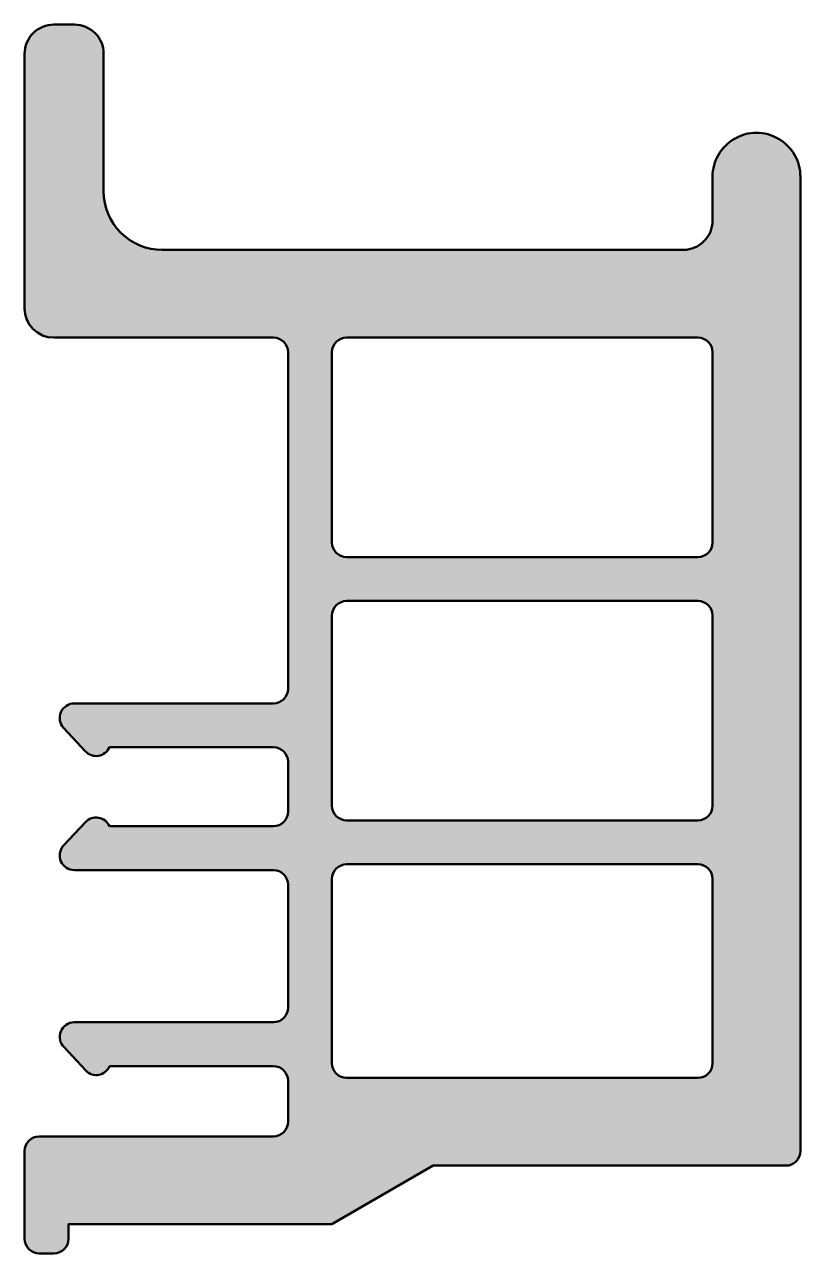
# Model space of a CAD drawing. Extents: x -5 to 21.5, y -61.7 to -19.7.
import ezdxf

# ---------------------------------------------------------------- set-up
doc = ezdxf.new("R2010")
doc.units = 0
doc.layers.add('0S-Plastic contour', color=254, linetype='Continuous', lineweight=50)
doc.layers.add('0S-Plastic hatch', color=253, linetype='Continuous', lineweight=25)

# ---------------------------------------------------------------- blocks, each defined once
blk = doc.blocks.new('246227__31827A30_9F34_460F_A423_1C5C43D662B3_')
at = {"layer": '0S-Plastic hatch'}
h = blk.add_hatch(color=256, dxfattribs=at)
edge = h.paths.add_edge_path()
edge.add_line((-0.298835990293508, -27.40000457763644), (17.50092497834483, -27.40000457763656))
edge.add_arc((17.50092497834482, -26.40000457763664), 0.99999999999992, 270.0000000000006, 360.0015248794088)
edge.add_line((18.50092497799058, -26.39997796347026), (18.50088505851092, -24.90004449888695))
edge.add_ellipse((20.00103347826052, -24.90000457368645), major_axis=(-1.500148420280884, 0), ratio=1, start_angle=-179.99997972399933, end_angle=0.0015248796477749238, ccw=False)
edge.add_line((21.50118189854131, -24.90000404280947), (21.50117009463352, -58.20000475329005))
edge.add_ellipse((21.00117009463361, -58.20000457763669), major_axis=(-0.499999999999935, 0), ratio=1, start_angle=90.0000000000008, end_angle=179.9999798683145, ccw=False)
edge.add_line((21.00117009463362, -58.70000457763662), (8.96231233596361, -58.70000457763628))
edge.add_line((8.96231233596361, -58.70000457763628), (5.498210720826044, -60.70000457763641))
edge.add_line((5.498210720826044, -60.70000457763641), (-3.49854397521771, -60.70000457763662))
edge.add_line((-3.49854397521771, -60.70000457763662), (-3.498543975217767, -61.20000457763662))
edge.add_ellipse((-3.998543975218013, -61.20000457763659), major_axis=(-0.5000000000002456, 0), ratio=1, start_angle=90.00000000000011, end_angle=180, ccw=False)
edge.add_line((-3.998543975218012, -61.70000457763684), (-4.498543975217657, -61.70000457763652))
edge.add_ellipse((-4.498543975217687, -61.20000457763649), major_axis=(-0.5000000000000285, 0), ratio=1, start_angle=0, end_angle=90.00000000000352, ccw=False)
edge.add_line((-4.998543975217714, -61.20000457763649), (-4.998543975217653, -58.20000457763627))
edge.add_ellipse((-4.498543975217869, -58.20000457763653), major_axis=(-0.4999999999997842, 0), ratio=1, start_angle=270.0000000000001, end_angle=360, ccw=False)
edge.add_line((-4.49854397521787, -57.70000457763674), (3.501172011430654, -57.70000457763674))
edge.add_arc((3.501172011430682, -57.20000457763639), 0.5000000000003482, 269.9999999999968, 360.0000426374251)
edge.add_line((4.001172011430892, -57.20000420555466), (4.001174690858778, -55.80000457763649))
edge.add_arc((3.501397550169354, -55.79978171486715), 0.4997771903793829, 359.974450421576, 450.0264238359853)
edge.add_line((3.501167061464045, -55.30000457763649), (-2.098549125057953, -55.30001983642566))
edge.add_ellipse((-2.551840783452702, -55.11566952313287), major_axis=(-0.4893448329975665, 0), ratio=1, start_angle=43.66834828101469, end_angle=157.8687936711412, ccw=False)
edge.add_line((-2.90580773101605, -55.45355377197276), (-3.652374503477101, -54.65355072021519))
edge.add_ellipse((-3.299991902824638, -54.29950377659704), major_axis=(-0.4995225075288874, 0), ratio=1, start_angle=-89.44649748793921, end_angle=45.134988197948815, ccw=False)
edge.add_line((-3.304817435606178, -53.80000457763739), (3.501167061463963, -53.80000457763705))
edge.add_arc((3.501420454118367, -53.30025033697214), 0.4997543049043142, 269.970949064097, 360.0299251800792)
edge.add_line((4.00117469085872, -53.29998931884801), (4.001155841909355, -49.10000233368472))
edge.add_arc((3.501155841914403, -49.10000457763654), 0.4999999999999887, 0.0002571375732093, 90)
edge.add_line((3.501155841914403, -48.60000457763655), (-3.298852698910916, -48.60000457763644))
edge.add_ellipse((-3.298852698910889, -48.10000457763639), major_axis=(-0.5000000000000498, 0), ratio=1, start_angle=-42.83600329321217, end_angle=89.99999999999687, ccw=False)
edge.add_line((-3.665504086439666, -47.76005346346956), (-2.923761655935081, -46.96005346346984))
edge.add_ellipse((-2.557110268406823, -47.30000457763621), major_axis=(-0.4999999999993518, 0), ratio=1, start_angle=203.5781784781787, end_angle=317.1639967067859, ccw=False)
edge.add_line((-2.098852698911752, -47.10000457763665), (3.501159432069993, -47.10000457763666))
edge.add_arc((3.501159432070018, -46.60000457763674), 0.4999999999999254, 269.9999999999972, 360)
edge.add_line((4.001159432069943, -46.60000457763674), (4.001159432069943, -44.90000457763638))
edge.add_arc((3.501159432070053, -44.90000457763651), 0.4999999999998881, 0, 90)
edge.add_line((3.501159432070053, -44.40000457763662), (-2.098852698911436, -44.40000457763708))
edge.add_ellipse((-2.557110268406641, -44.2000045776373), major_axis=(-0.4999999999995603, 0), ratio=1, start_angle=42.8360032931908, end_angle=156.4218215218052, ccw=False)
edge.add_line((-2.92376165593519, -44.53995569180366), (-3.665504086439607, -43.7399556918036))
edge.add_ellipse((-3.298852698910909, -43.40000457763687), major_axis=(-0.4999999999999213, 0), ratio=1, start_angle=-89.99999999999989, end_angle=42.83600329321018, ccw=False)
edge.add_line((-3.298852698910909, -42.90000457763695), (3.501155841914304, -42.90000457763706))
edge.add_arc((3.501155841914211, -42.40000457763688), 0.5000000000001849, 270.0000000000106, 359.9997428624268)
edge.add_line((4.001155841909361, -42.40000682158552), (4.001159432069997, -30.90000457763645))
edge.add_arc((3.501159432070082, -30.90000457763637), 0.4999999999999166, 0, 90)
edge.add_line((3.501159432070082, -30.40000457763645), (-3.998823972125574, -30.40000457763702))
edge.add_ellipse((-3.998823972125729, -29.40000457763682), major_axis=(-1.000000000000188, 0), ratio=1, start_angle=0.00010929636607670545, end_angle=90.00000000000892, ccw=False)
edge.add_line((-4.998823972124098, -29.40000648521828), (-4.998840567930226, -20.70000457763683))
edge.add_ellipse((-3.999365594508283, -20.69947954293098), major_axis=(-0.9994751113250572, 0), ratio=1, start_angle=-90.03097232980849, end_angle=0.03009807227130068, ccw=False)
edge.add_line((-3.998825309141039, -19.70000457763672), (-3.298835990293678, -19.70000457763672))
edge.add_ellipse((-3.298265570782977, -20.69943415812613), major_axis=(-0.9994297432714621, 0), ratio=1, start_angle=179.967298719585, end_angle=270.03270128041464, ccw=False)
edge.add_line((-2.298835990293564, -20.70000457763685), (-2.298835990293564, -25.40000457763645))
edge.add_arc((-0.2988359902935578, -25.40000457763644), 2.000000000000007, 180, 270.0000000000014)
edge = h.paths.add_edge_path()
edge.add_line((5.500912015442413, -30.90000457763713), (5.500912015442469, -37.40000457763667))
edge.add_arc((6.000912015442438, -37.40000457763648), 0.4999999999999681, 180, 270)
edge.add_line((6.000912015442438, -37.90000457763645), (18.00091964483695, -37.90000457763668))
edge.add_arc((18.000919644837, -37.40000457763668), 0.4999999999999965, 269.9999999999939, 360)
edge.add_line((18.500919644837, -37.40000457763668), (18.500919644837, -30.90000457763645))
edge.add_arc((18.00091964483704, -30.90000457763663), 0.4999999999999521, 0, 90)
edge.add_line((18.00091964483704, -30.40000457763667), (6.000912015442526, -30.40000457763667))
edge.add_arc((6.000912015442688, -30.90000457763695), 0.5000000000002754, 90.00000000001852, 180)
edge = h.paths.add_edge_path()
edge.add_line((6.00117120313213, -46.9000122070312), (18.00117120313225, -46.90001220703109))
edge.add_arc((18.00144980498248, -46.40029080888149), 0.4997214758118619, 269.9680567840645, 360.0319432159633)
edge.add_line((18.50117120313208, -46.40001220703102), (18.500919644837, -39.90001220703086))
edge.add_arc((18.00117786194266, -39.89975398992543), 0.4997418496048607, 359.970395213021, 450.0296047869914)
edge.add_line((18.00091964483704, -39.40001220703109), (6.000912560399019, -39.39999694823396))
edge.add_arc((6.000912015442411, -39.89999694823361), 0.4999999999999423, 89.99993755257269, 180)
edge.add_line((5.500912015442469, -39.89999694823361), (5.500934691901665, -46.39976806268069))
edge.add_arc((6.000906463732345, -46.40004043110269), 0.4999718460194161, 179.9687871188182, 270.03033861028)
edge = h.paths.add_edge_path()
edge.add_arc((6.001004731934308, -48.89984573843142), 0.4998411885163355, 89.98091774456566, 180.0199564996278)
edge.add_line((5.501163573737716, -48.90001983642565), (5.500934691901836, -55.19976043328599))
edge.add_arc((6.000906463732516, -55.20003280170788), 0.4999718460194162, 179.9687871188299, 270.0303386102863)
edge.add_line((6.001171203132356, -55.7000045776364), (18.00117120313241, -55.7000045776364))
edge.add_arc((18.00144980498296, -55.20028317948706), 0.4997214758116025, 269.9680567840279, 360.0319432159519)
edge.add_line((18.5011712031323, -55.20000457763669), (18.5011712031323, -48.90001983642562))
edge.add_arc((18.00142942023768, -48.89976161932025), 0.4997418496051484, 359.9703952130456, 450.0296047869914)
edge.add_line((18.00117120313206, -48.40001983642562), (6.001171203132372, -48.40000457763655))
at = {"layer": '0S-Plastic contour', "color": 7}
for points in [[(-3.998825309141039, -19.70000457763672), (-3.298835990293678, -19.70000457763672)], [(-4.998823972124098, -29.40000648521828), (-4.998840567930226, -20.70000457763683)], [(-2.298835990293564, -20.70000457763685), (-2.298835990293564, -25.40000457763645)], [(18.50092497799058, -26.39997796347026), (18.50088505851092, -24.90004449888695)], [(21.50118189854131, -24.90000404280947), (21.50117009463352, -58.20000475329005)], [(-0.298835990293508, -27.40000457763644), (17.50092497834483, -27.40000457763656)], [(3.501159432070082, -30.40000457763645), (-3.998823972125574, -30.40000457763702)], [(18.00091964483704, -30.40000457763667), (6.000912015442526, -30.40000457763667)], [(4.001155841909361, -42.40000682158552), (4.001159432069997, -30.90000457763645)], [(5.500912015442413, -30.90000457763713), (5.500912015442469, -37.40000457763667)], [(18.500919644837, -37.40000457763668), (18.500919644837, -30.90000457763645)], [(6.000912015442438, -37.90000457763645), (18.00091964483695, -37.90000457763668)], [(18.00091964483704, -39.40001220703109), (6.000912560399019, -39.39999694823396)], [(5.500912015442469, -39.89999694823361), (5.500934691901665, -46.39976806268069)], [(18.50117120313208, -46.40001220703102), (18.500919644837, -39.90001220703086)], [(-3.298852698910909, -42.90000457763695), (3.501155841914304, -42.90000457763706)], [(-2.92376165593519, -44.53995569180366), (-3.665504086439607, -43.7399556918036)], [(3.501159432070053, -44.40000457763662), (-2.098852698911436, -44.40000457763708)], [(4.001159432069943, -46.60000457763674), (4.001159432069943, -44.90000457763638)], [(-3.665504086439666, -47.76005346346956), (-2.923761655935081, -46.96005346346984)], [(6.00117120313213, -46.9000122070312), (18.00117120313225, -46.90001220703109)], [(-2.098852698911752, -47.10000457763665), (3.501159432069993, -47.10000457763666)], [(3.501155841914403, -48.60000457763655), (-3.298852698910916, -48.60000457763644)], [(18.00117120313206, -48.40001983642562), (6.001171203132372, -48.40000457763655)], [(4.00117469085872, -53.29998931884801), (4.001155841909355, -49.10000233368472)], [(5.501163573737716, -48.90001983642565), (5.500934691901836, -55.19976043328599)], [(18.5011712031323, -55.20000457763669), (18.5011712031323, -48.90001983642562)], [(-3.304817435606178, -53.80000457763739), (3.501167061463963, -53.80000457763705)], [(-2.90580773101605, -55.45355377197276), (-3.652374503477101, -54.65355072021519)], [(3.501167061464045, -55.30000457763649), (-2.098549125057953, -55.30001983642566)], [(4.001172011430892, -57.20000420555466), (4.001174690858778, -55.80000457763649)], [(6.001171203132356, -55.7000045776364), (18.00117120313241, -55.7000045776364)], [(-4.49854397521787, -57.70000457763674), (3.501172011430654, -57.70000457763674)], [(-4.998543975217714, -61.20000457763649), (-4.998543975217653, -58.20000457763627)], [(21.00117009463362, -58.70000457763662), (8.96231233596361, -58.70000457763628), (5.498210720826044, -60.70000457763641), (-3.49854397521771, -60.70000457763662), (-3.498543975217767, -61.20000457763662)], [(-3.998543975218012, -61.70000457763684), (-4.498543975217657, -61.70000457763652)]]:
    blk.add_lwpolyline(points, dxfattribs=at)
at = {"layer": '0S-Plastic contour', "color": 7, "extrusion": (0, 0, -1)}
for centre, radius, start, end in [((3.999365594508283, -20.69947954293098), 0.9994751113250572, 359.9699019277287, 90.03097232980858), ((3.298265570782977, -20.69943415812613), 0.9994297432714621, 89.96729871958534, 180.0327012804151), ((-20.00103347826052, -24.90000457368645), 1.500148420280884, 359.9984751203522, 179.9999797239993), ((3.998823972125729, -29.40000457763682), 1.000000000000188, 269.9999999999911, 359.9998907036339), ((3.298852698910909, -43.40000457763687), 0.4999999999999213, 317.1639967067898, 89.99999999999994), ((2.557110268406641, -44.2000045776373), 0.4999999999995603, 203.5781784781948, 317.1639967068092), ((2.557110268406823, -47.30000457763621), 0.4999999999993518, 42.83600329321411, 156.4218215218213), ((3.298852698910889, -48.10000457763639), 0.5000000000000498, 270.0000000000031, 42.83600329321227), ((3.299991902824638, -54.29950377659704), 0.4995225075288874, 314.8650118020513, 89.44649748793917), ((2.551840783452702, -55.11566952313287), 0.4893448329975665, 202.1312063288588, 316.3316517189853), ((4.498543975217869, -58.20000457763653), 0.4999999999997842, 0, 89.99999999999991), ((-21.00117009463361, -58.20000457763669), 0.499999999999935, 180.0000201316857, 269.9999999999992), ((4.498543975217687, -61.20000457763649), 0.5000000000000285, 269.9999999999965, 0), ((3.998543975218013, -61.20000457763659), 0.5000000000002456, 180, 269.9999999999999)]:
    blk.add_arc(centre, radius, start, end, dxfattribs=at)
at = {"layer": '0S-Plastic contour', "color": 7}
for centre, radius, start, end in [((-0.2988359902935578, -25.40000457763644), 2.000000000000007, 180, 270.0000000000014), ((17.50092497834482, -26.40000457763664), 0.99999999999992, 270.0000000000006, 0.0015248794087849), ((3.501159432070082, -30.90000457763637), 0.4999999999999166, 0, 90), ((6.000912015442688, -30.90000457763695), 0.5000000000002754, 90.00000000001852, 180), ((18.00091964483704, -30.90000457763663), 0.4999999999999521, 0, 90), ((6.000912015442438, -37.40000457763648), 0.4999999999999681, 180, 270), ((18.000919644837, -37.40000457763668), 0.4999999999999965, 269.9999999999939, 0), ((6.000912015442411, -39.89999694823361), 0.4999999999999423, 89.99993755257269, 180), ((18.00117786194266, -39.89975398992543), 0.4997418496048607, 359.970395213021, 90.02960478699148), ((3.501155841914211, -42.40000457763688), 0.5000000000001849, 270.0000000000106, 359.9997428624268), ((3.501159432070053, -44.90000457763651), 0.4999999999998881, 0, 90), ((3.501159432070018, -46.60000457763674), 0.4999999999999254, 269.9999999999972, 0), ((6.000906463732345, -46.40004043110269), 0.4999718460194161, 179.9687871188182, 270.03033861028), ((18.00144980498248, -46.40029080888149), 0.4997214758118619, 269.9680567840645, 0.0319432159633038), ((3.501155841914403, -49.10000457763654), 0.4999999999999887, 0.0002571375732093, 90), ((6.001004731934308, -48.89984573843142), 0.4998411885163355, 89.98091774456566, 180.0199564996278), ((18.00142942023768, -48.89976161932025), 0.4997418496051484, 359.9703952130456, 90.02960478699147), ((3.501420454118367, -53.30025033697214), 0.4997543049043142, 269.970949064097, 0.029925180079201), ((3.501397550169354, -55.79978171486715), 0.4997771903793829, 359.974450421576, 90.02642383598533), ((6.000906463732516, -55.20003280170788), 0.4999718460194162, 179.9687871188299, 270.0303386102863), ((18.00144980498296, -55.20028317948706), 0.4997214758116025, 269.9680567840279, 0.031943215951894), ((3.501172011430682, -57.20000457763639), 0.5000000000003482, 269.9999999999968, 4.2637425121e-05)]:
    blk.add_arc(centre, radius, start, end, dxfattribs=at)
blk = doc.blocks.new('246227__E7B3A8ED_BB0A_4132_B241_3C5A86F42205_')
at = {"layer": '0S-Plastic contour', "color": 7}
blk.add_blockref('246227__31827A30_9F34_460F_A423_1C5C43D662B3_', (0, 0), dxfattribs=at)

msp = doc.modelspace()

# ---------------------------------------------------------------- block references
at = {"layer": '0S-Plastic contour', "color": 7}
msp.add_blockref('246227__E7B3A8ED_BB0A_4132_B241_3C5A86F42205_', (0, 0), dxfattribs=at)

doc.saveas('drawing.dxf')
